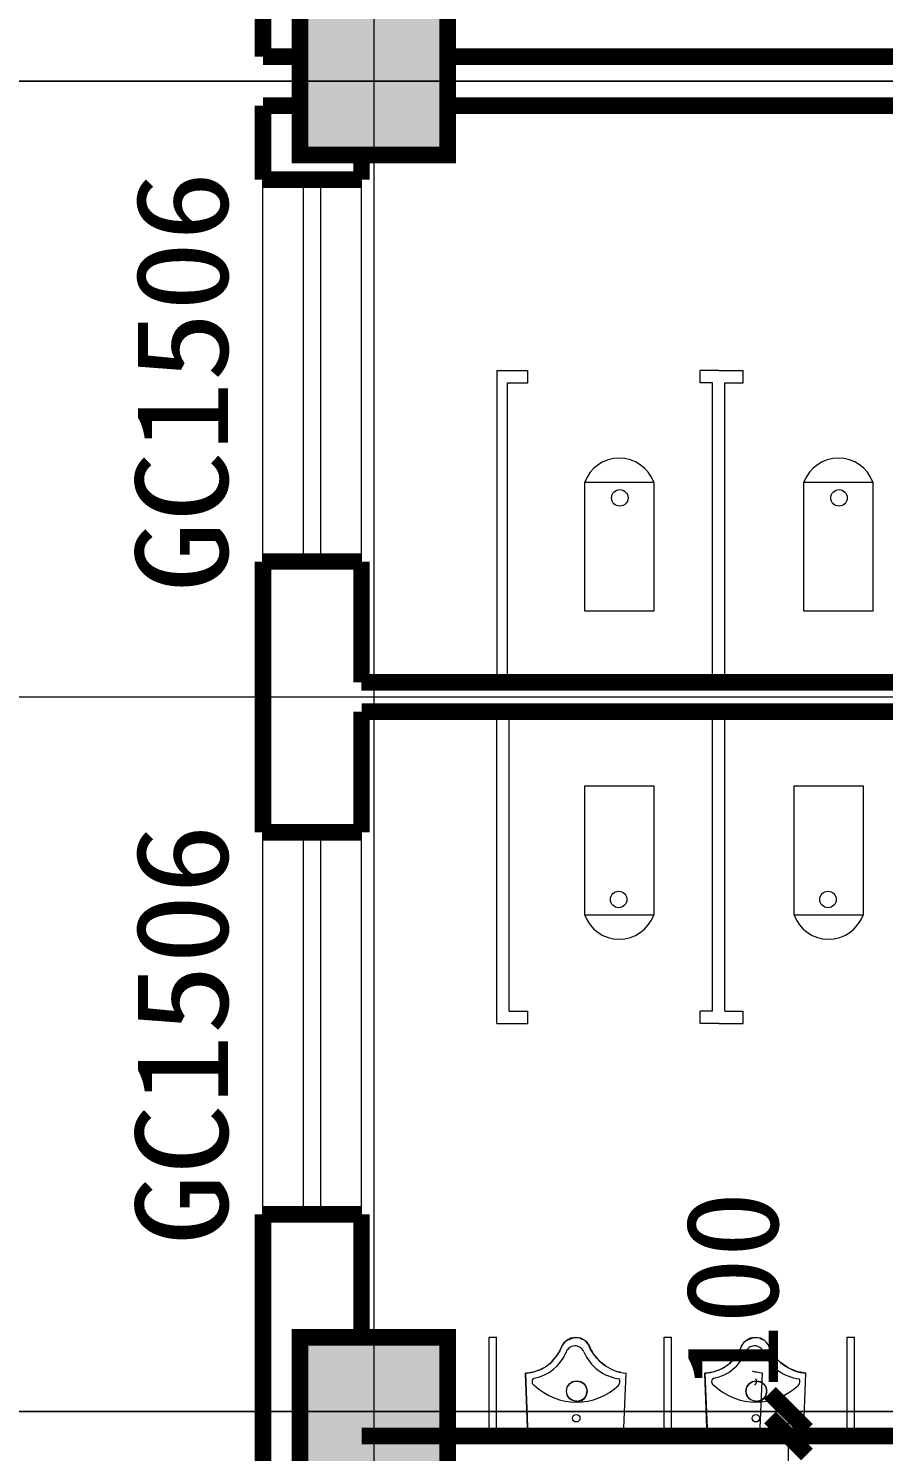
# Model space of a CAD drawing. Extents: x -307567 to 704339, y -10277 to 165507.
# Drawn here: x 124453 to 127924, y 110616 to 116393 of the extents above; entities that cross this region are included whole.
import ezdxf
from ezdxf.enums import TextEntityAlignment as Align

# ---------------------------------------------------------------- set-up
doc = ezdxf.new("R2010")
doc.units = 0
doc.header["$MEASUREMENT"] = 0
doc.layers.add('wode', color=250, linetype='CONTINUOUS', lineweight=0)
doc.styles.get("Standard").update_dxf_attribs({"font": 'txt', "height": 3})

msp = doc.modelspace()

# ---------------------------------------------------------------- linework, layer by layer
at = {"layer": 'wode', "color": 0}
for p, q in [((125855.09701, 147245.49632), (125855.09701, 95169.51457)), ((195197.62623, 116179.36853), (118974.00627, 116179.36853)), ((123147.84326, 116179.36853), (133413.04697, 116179.36853)), ((125405.10264, 114229.3929), (125405.10264, 115779.37048)), ((125568.24757, 115786.74038), (125568.24757, 114236.75365)), ((125638.22961, 115786.74038), (125638.22961, 114236.75365)), ((125805.07322, 114229.3929), (125805.07322, 115779.37048)), ((126355.07856, 115004.37711), (126480.06479, 115004.37711)), ((126355.07856, 115004.37711), (126355.07856, 113739.37217)), ((126480.06479, 114954.38079), (126480.06479, 115004.37711)), ((127255.06731, 115004.37711), (127180.06824, 115004.37711)), ((127180.06824, 114954.38079), (127180.06824, 115004.37711)), ((127255.06731, 115004.37711), (127355.07826, 115004.37711)), ((127355.07826, 114954.38079), (127355.07826, 115004.37711)), ((126397.08243, 114954.37163), (126480.06479, 114954.38079)), ((126397.08243, 113739.37217), (126397.08243, 114954.38079)), ((127230.05541, 114954.37163), (127180.06824, 114954.38079)), ((127230.05541, 113739.38133), (127230.05541, 114954.38079)), ((127280.0792, 113739.38133), (127280.0792, 114954.38079)), ((127280.0792, 114954.38079), (127355.07826, 114954.38079)), ((126711.25086, 114027.25615), (126711.25086, 114551.15097)), ((126711.25086, 114551.15097), (126991.25224, 114551.15097)), ((126711.25086, 114027.25615), (126711.25086, 114551.15097)), ((126711.25086, 114551.15097), (126991.25224, 114551.15097)), ((126991.25224, 114551.15097), (126991.25224, 114027.25615)), ((126991.25224, 114551.15097), (126991.25224, 114027.25615)), ((127601.24218, 114027.25615), (127601.24218, 114551.15097)), ((127601.24218, 114551.15097), (127881.24356, 114551.15097)), ((127601.24218, 114027.25615), (127601.24218, 114551.15097)), ((127601.24218, 114551.15097), (127881.24356, 114551.15097)), ((127881.24356, 114551.15097), (127881.24356, 114027.25615)), ((127881.24356, 114551.15097), (127881.24356, 114027.25615)), ((126991.25224, 114027.25615), (126711.25086, 114027.25615)), ((126991.25224, 114027.25615), (126711.25086, 114027.25615)), ((127881.24356, 114027.25615), (127601.24218, 114027.25615)), ((127881.24356, 114027.25615), (127601.24218, 114027.25615)), ((123147.84326, 113679.39673), (133454.9776, 113679.39673)), ((126355.07856, 112354.40719), (126355.07856, 113619.39381)), ((126404.07697, 112404.41266), (126404.07697, 113619.39381)), ((127230.05541, 112404.41266), (127230.05541, 113619.39381)), ((127280.0792, 112404.41266), (127280.0792, 113619.39381)), ((126711.28748, 113318.08838), (126991.28886, 113318.08838)), ((126711.28748, 112794.19356), (126711.28748, 113318.08838)), ((126711.28748, 113318.08838), (126991.28886, 113318.08838)), ((126711.28748, 112794.19356), (126711.28748, 113318.08838)), ((126991.28886, 113318.08838), (126991.28886, 112794.19356)), ((126991.28886, 113318.08838), (126991.28886, 112794.19356)), ((127561.25244, 113318.08838), (127841.25383, 113318.08838)), ((127561.25244, 112794.19356), (127561.25244, 113318.08838)), ((127561.25244, 113318.08838), (127841.25383, 113318.08838)), ((127561.25244, 112794.19356), (127561.25244, 113318.08838)), ((127841.25383, 113318.08838), (127841.25383, 112794.19356)), ((127841.25383, 113318.08838), (127841.25383, 112794.19356)), ((125405.10264, 111579.42298), (125405.10264, 113129.40055)), ((125568.24757, 113129.41886), (125568.24757, 111579.44129)), ((125638.22961, 113129.41886), (125638.22961, 111579.44129)), ((125805.07322, 111579.42298), (125805.07322, 113129.40055)), ((126991.28886, 112794.19356), (126711.28748, 112794.19356)), ((126991.28886, 112794.19356), (126711.28748, 112794.19356)), ((127841.25383, 112794.19356), (127561.25244, 112794.19356)), ((127841.25383, 112794.19356), (127561.25244, 112794.19356)), ((126404.07697, 112404.41266), (126480.06479, 112404.41266)), ((126480.06479, 112354.41634), (126480.06479, 112404.41266)), ((127230.05541, 112404.41266), (127180.06824, 112404.41266)), ((127180.06824, 112354.41634), (127180.06824, 112404.41266)), ((127280.0792, 112404.41266), (127355.07826, 112404.41266)), ((127355.07826, 112354.41634), (127355.07826, 112404.41266)), ((126355.07856, 112354.40719), (126480.06479, 112354.41634)), ((127255.06731, 112354.41634), (127180.06824, 112354.41634)), ((127255.06731, 112354.41634), (127355.07826, 112354.41634)), ((126323.07212, 110679.44338), (126323.07212, 111080.43935)), ((126323.07212, 111080.43935), (126353.06442, 111080.43935)), ((126353.06442, 110679.44338), (126353.06442, 111080.43935)), ((126614.09631, 111034.84665), (126610.47087, 111025.05063)), ((126614.09631, 111034.84665), (126610.47087, 111025.05063)), ((126617.68514, 111043.58068), (126614.09631, 111034.84665)), ((126617.68514, 111043.58068), (126614.09631, 111034.84665)), ((126622.2261, 111052.26892), (126617.68514, 111043.58068)), ((126622.2261, 111052.26892), (126617.68514, 111043.58068)), ((126626.76705, 111057.70709), (126622.2261, 111052.26892)), ((126626.76705, 111057.70709), (126622.2261, 111052.26892)), ((126633.13904, 111063.15441), (126626.76705, 111057.70709)), ((126633.13904, 111063.15441), (126626.76705, 111057.70709)), ((126640.42655, 111066.44111), (126633.13904, 111063.15441)), ((126640.42655, 111066.44111), (126633.13904, 111063.15441)), ((126653.13391, 111072.98705), (126640.42655, 111066.44111)), ((126653.13391, 111072.98705), (126640.42655, 111066.44111)), ((126663.09473, 111076.23713), (126653.13391, 111072.98705)), ((126663.09473, 111076.23713), (126653.13391, 111072.98705)), ((126675.76547, 111077.33575), (126663.09473, 111076.23713)), ((126675.76547, 111077.33575), (126663.09473, 111076.23713)), ((126674.26402, 111078.43437), (126676.27815, 111080.43935)), ((126674.26402, 111078.43437), (126676.27815, 111080.43935)), ((126684.92062, 111077.33575), (126675.76547, 111077.33575)), ((126684.92062, 111077.33575), (126675.76547, 111077.33575)), ((126693.05041, 111076.23713), (126684.92062, 111077.33575)), ((126693.05041, 111076.23713), (126684.92062, 111077.33575)), ((126698.50688, 111072.98705), (126693.05041, 111076.23713)), ((126698.50688, 111072.98705), (126693.05041, 111076.23713)), ((126705.75777, 111069.69119), (126698.50688, 111072.98705)), ((126705.75777, 111069.69119), (126698.50688, 111072.98705)), ((126712.12976, 111066.44111), (126705.75777, 111069.69119)), ((126712.12976, 111066.44111), (126705.75777, 111069.69119)), ((126718.46513, 111061.00294), (126712.12976, 111066.44111)), ((126718.46513, 111061.00294), (126712.12976, 111066.44111)), ((126725.71601, 111052.26892), (126718.46513, 111061.00294)), ((126725.71601, 111052.26892), (126718.46513, 111061.00294)), ((126729.37808, 111043.58068), (126725.71601, 111052.26892)), ((126729.37808, 111043.58068), (126725.71601, 111052.26892)), ((126733.91904, 111033.74803), (126729.37808, 111043.58068)), ((126733.91904, 111033.74803), (126729.37808, 111043.58068)), ((126737.54448, 111026.14925), (126733.91904, 111033.74803)), ((126737.54448, 111026.14925), (126733.91904, 111033.74803)), ((127034.06177, 110679.44338), (127034.06177, 111080.43935)), ((127034.06177, 111080.43935), (127064.09069, 111080.43935)), ((127064.09069, 110679.44338), (127064.09069, 111080.43935)), ((127342.95683, 111034.84665), (127339.33139, 111025.05063)), ((127342.95683, 111034.84665), (127339.33139, 111025.05063)), ((127346.58228, 111043.58068), (127342.95683, 111034.84665)), ((127346.58228, 111043.58068), (127342.95683, 111034.84665)), ((127351.08661, 111052.26892), (127346.58228, 111043.58068)), ((127351.08661, 111052.26892), (127346.58228, 111043.58068)), ((127355.66419, 111057.70709), (127351.08661, 111052.26892)), ((127355.66419, 111057.70709), (127351.08661, 111052.26892)), ((127361.99956, 111063.15441), (127355.66419, 111057.70709)), ((127361.99956, 111063.15441), (127355.66419, 111057.70709)), ((127369.28707, 111066.44111), (127361.99956, 111063.15441)), ((127369.28707, 111066.44111), (127361.99956, 111063.15441)), ((127381.99443, 111072.98705), (127369.28707, 111066.44111)), ((127381.99443, 111072.98705), (127369.28707, 111066.44111)), ((127391.95524, 111076.23713), (127381.99443, 111072.98705)), ((127391.95524, 111076.23713), (127381.99443, 111072.98705)), ((127404.6626, 111077.33575), (127391.95524, 111076.23713)), ((127404.6626, 111077.33575), (127391.95524, 111076.23713)), ((127403.16116, 111078.43437), (127405.13867, 111080.43935)), ((127403.16116, 111078.43437), (127405.13867, 111080.43935)), ((127413.78114, 111077.33575), (127404.6626, 111077.33575)), ((127413.78114, 111077.33575), (127404.6626, 111077.33575)), ((127421.91092, 111076.23713), (127413.78114, 111077.33575)), ((127421.91092, 111076.23713), (127413.78114, 111077.33575)), ((127427.3674, 111072.98705), (127421.91092, 111076.23713)), ((127427.3674, 111072.98705), (127421.91092, 111076.23713)), ((127434.61828, 111069.69119), (127427.3674, 111072.98705)), ((127434.61828, 111069.69119), (127427.3674, 111072.98705)), ((127440.99027, 111066.44111), (127434.61828, 111069.69119)), ((127440.99027, 111066.44111), (127434.61828, 111069.69119)), ((127447.36227, 111061.00294), (127440.99027, 111066.44111)), ((127447.36227, 111061.00294), (127440.99027, 111066.44111)), ((127454.61315, 111052.26892), (127447.36227, 111061.00294)), ((127454.61315, 111052.26892), (127447.36227, 111061.00294)), ((127458.23859, 111043.58068), (127454.61315, 111052.26892)), ((127458.23859, 111043.58068), (127454.61315, 111052.26892)), ((127462.77955, 111033.74803), (127458.23859, 111043.58068)), ((127462.77955, 111033.74803), (127458.23859, 111043.58068)), ((127466.405, 111026.14925), (127462.77955, 111033.74803)), ((127466.405, 111026.14925), (127462.77955, 111033.74803)), ((127776.06909, 110679.44338), (127776.06909, 111080.43935)), ((127776.06909, 111080.43935), (127806.06139, 111080.43935)), ((127806.06139, 110679.44338), (127806.06139, 111080.43935)), ((126585.01953, 110991.25894), (126569.60224, 110972.7289)), ((126585.01953, 110991.25894), (126569.60224, 110972.7289)), ((126590.476, 110996.69711), (126585.01953, 110991.25894)), ((126590.476, 110996.69711), (126585.01953, 110991.25894)), ((126595.93248, 111003.23389), (126590.476, 110996.69711)), ((126595.93248, 111003.23389), (126590.476, 110996.69711)), ((126600.47344, 111009.77983), (126595.93248, 111003.23389)), ((126600.47344, 111009.77983), (126595.93248, 111003.23389)), ((126605.0144, 111017.41523), (126600.47344, 111009.77983)), ((126605.0144, 111017.41523), (126600.47344, 111009.77983)), ((126610.47087, 111025.05063), (126605.0144, 111017.41523)), ((126610.47087, 111025.05063), (126605.0144, 111017.41523)), ((126743.91647, 111017.41523), (126737.54448, 111026.14925)), ((126743.91647, 111017.41523), (126737.54448, 111026.14925)), ((126754.7928, 111002.1902), (126743.91647, 111017.41523)), ((126754.7928, 111002.1902), (126743.91647, 111017.41523)), ((126762.04368, 110993.44702), (126754.7928, 111002.1902)), ((126762.04368, 110993.44702), (126754.7928, 111002.1902)), ((126769.33119, 110985.80247), (126762.04368, 110993.44702)), ((126769.33119, 110985.80247), (126762.04368, 110993.44702)), ((126777.49759, 110978.22199), (126769.33119, 110985.80247)), ((126777.49759, 110978.22199), (126769.33119, 110985.80247)), ((126794.74591, 110965.13927), (126777.49759, 110978.22199)), ((126794.74591, 110965.13927), (126777.49759, 110978.22199)), ((127313.88005, 110991.25894), (127298.46276, 110972.7289)), ((127313.88005, 110991.25894), (127298.46276, 110972.7289)), ((127319.33652, 110996.69711), (127313.88005, 110991.25894)), ((127319.33652, 110996.69711), (127313.88005, 110991.25894)), ((127324.793, 111003.23389), (127319.33652, 110996.69711)), ((127324.793, 111003.23389), (127319.33652, 110996.69711)), ((127329.33396, 111009.77983), (127324.793, 111003.23389)), ((127329.33396, 111009.77983), (127324.793, 111003.23389)), ((127333.87491, 111017.41523), (127329.33396, 111009.77983)), ((127333.87491, 111017.41523), (127329.33396, 111009.77983)), ((127339.33139, 111025.05063), (127333.87491, 111017.41523)), ((127339.33139, 111025.05063), (127333.87491, 111017.41523)), ((127472.77699, 111017.41523), (127466.405, 111026.14925)), ((127472.77699, 111017.41523), (127466.405, 111026.14925)), ((127483.68994, 111002.1902), (127472.77699, 111017.41523)), ((127483.68994, 111002.1902), (127472.77699, 111017.41523)), ((127490.9042, 110993.44702), (127483.68994, 111002.1902)), ((127490.9042, 110993.44702), (127483.68994, 111002.1902)), ((127498.19171, 110985.80247), (127490.9042, 110993.44702)), ((127498.19171, 110985.80247), (127490.9042, 110993.44702)), ((127506.35811, 110978.22199), (127498.19171, 110985.80247)), ((127506.35811, 110978.22199), (127498.19171, 110985.80247)), ((127523.60643, 110965.13927), (127506.35811, 110978.22199)), ((127523.60643, 110965.13927), (127506.35811, 110978.22199)), ((126476.98865, 110934.62513), (126470.28708, 110934.44202)), ((126476.98865, 110934.62513), (126470.28708, 110934.44202)), ((126470.28708, 110934.44202), (126480.28451, 110679.44338)), ((126480.02817, 110677.89616), (126470.28708, 110934.44202)), ((126470.28708, 110934.44202), (126480.28451, 110679.44338)), ((126480.02817, 110677.89616), (126470.28708, 110934.44202)), ((126492.40594, 110936.78575), (126476.98865, 110934.62513)), ((126492.40594, 110936.78575), (126476.98865, 110934.62513)), ((126502.40337, 110938.97383), (126492.40594, 110936.78575)), ((126502.40337, 110938.97383), (126492.40594, 110936.78575)), ((126514.23184, 110942.21475), (126502.40337, 110938.97383)), ((126514.23184, 110942.21475), (126502.40337, 110938.97383)), ((126521.4461, 110945.51977), (126514.23184, 110942.21475)), ((126521.4461, 110945.51977), (126514.23184, 110942.21475)), ((126536.90001, 110950.95793), (126521.4461, 110945.51977)), ((126536.90001, 110950.95793), (126521.4461, 110945.51977)), ((126544.18752, 110955.29748), (126536.90001, 110950.95793)), ((126544.18752, 110955.29748), (126536.90001, 110950.95793)), ((126549.64399, 110957.50387), (126544.18752, 110955.29748)), ((126549.64399, 110957.50387), (126544.18752, 110955.29748)), ((126556.85826, 110962.94203), (126549.64399, 110957.50387)), ((126556.85826, 110962.94203), (126549.64399, 110957.50387)), ((126562.31473, 110968.38935), (126556.85826, 110962.94203)), ((126562.31473, 110968.38935), (126556.85826, 110962.94203)), ((126569.60224, 110972.7289), (126562.31473, 110968.38935)), ((126569.60224, 110972.7289), (126562.31473, 110968.38935)), ((126857.07423, 110937.87521), (126848.87121, 110938.97383)), ((126857.07423, 110937.87521), (126848.87121, 110938.97383)), ((126869.15904, 110679.44338), (126879.15648, 110934.44202)), ((126869.15904, 110679.44338), (126879.15648, 110934.44202)), ((127205.84917, 110934.62513), (127199.14759, 110934.44202)), ((127205.84917, 110934.62513), (127199.14759, 110934.44202)), ((127199.14759, 110934.44202), (127209.14503, 110679.44338)), ((127208.88868, 110677.89616), (127199.14759, 110934.44202)), ((127199.14759, 110934.44202), (127209.14503, 110679.44338)), ((127208.88868, 110677.89616), (127199.14759, 110934.44202)), ((127221.30308, 110936.78575), (127205.84917, 110934.62513)), ((127221.30308, 110936.78575), (127205.84917, 110934.62513)), ((127231.26389, 110938.97383), (127221.30308, 110936.78575)), ((127231.26389, 110938.97383), (127221.30308, 110936.78575)), ((127243.09236, 110942.21475), (127231.26389, 110938.97383)), ((127243.09236, 110942.21475), (127231.26389, 110938.97383)), ((127250.30662, 110945.51977), (127243.09236, 110942.21475)), ((127250.30662, 110945.51977), (127243.09236, 110942.21475)), ((127265.76053, 110950.95793), (127250.30662, 110945.51977)), ((127265.76053, 110950.95793), (127250.30662, 110945.51977)), ((127273.04804, 110955.29748), (127265.76053, 110950.95793)), ((127273.04804, 110955.29748), (127265.76053, 110950.95793)), ((127278.50451, 110957.50387), (127273.04804, 110955.29748)), ((127278.50451, 110957.50387), (127273.04804, 110955.29748)), ((127285.7554, 110962.94203), (127278.50451, 110957.50387)), ((127285.7554, 110962.94203), (127278.50451, 110957.50387)), ((127291.17525, 110968.38935), (127285.7554, 110962.94203)), ((127291.17525, 110968.38935), (127285.7554, 110962.94203)), ((127298.46276, 110972.7289), (127291.17525, 110968.38935)), ((127298.46276, 110972.7289), (127291.17525, 110968.38935)), ((127403.01468, 110938.97383), (127393.01724, 110942.21475)), ((127403.01468, 110938.97383), (127393.01724, 110942.21475)), ((127411.18108, 110937.87521), (127403.01468, 110938.97383)), ((127411.18108, 110937.87521), (127403.01468, 110938.97383)), ((127422.09403, 110935.72375), (127411.18108, 110937.87521)), ((127422.09403, 110935.72375), (127411.18108, 110937.87521)), ((127432.27456, 110934.44202), (127422.09403, 110935.72375)), ((127422.09403, 110935.72375), (127422.09403, 110935.72375)), ((127432.27456, 110934.44202), (127422.09403, 110935.72375)), ((127422.09403, 110935.72375), (127422.09403, 110935.72375)), ((127422.27713, 110679.44338), (127432.27456, 110934.44202)), ((127422.27713, 110679.44338), (127432.27456, 110934.44202)), ((127532.68835, 110958.60249), (127523.60643, 110965.13927)), ((127532.68835, 110958.60249), (127523.60643, 110965.13927)), ((127542.68578, 110953.14601), (127532.68835, 110958.60249)), ((127542.68578, 110953.14601), (127532.68835, 110958.60249)), ((127551.73108, 110948.76069), (127542.68578, 110953.14601)), ((127551.73108, 110948.76069), (127542.68578, 110953.14601)), ((127569.89491, 110942.21475), (127551.73108, 110948.76069)), ((127569.89491, 110942.21475), (127551.73108, 110948.76069)), ((127579.89235, 110938.97383), (127569.89491, 110942.21475)), ((127579.89235, 110938.97383), (127569.89491, 110942.21475)), ((127588.05875, 110937.87521), (127579.89235, 110938.97383)), ((127588.05875, 110937.87521), (127579.89235, 110938.97383)), ((127598.9717, 110935.72375), (127588.05875, 110937.87521)), ((127598.9717, 110935.72375), (127588.05875, 110937.87521)), ((127609.15224, 110934.44202), (127598.9717, 110935.72375)), ((127598.9717, 110935.72375), (127598.9717, 110935.72375)), ((127609.15224, 110934.44202), (127598.9717, 110935.72375)), ((127598.9717, 110935.72375), (127598.9717, 110935.72375)), ((127599.1548, 110679.44338), (127609.15224, 110934.44202)), ((127599.1548, 110679.44338), (127609.15224, 110934.44202)), ((126636.76449, 110860.53243), (126638.59552, 110869.26645)), ((126636.76449, 110860.53243), (126638.59552, 110869.26645)), ((126638.59552, 110851.83503), (126636.76449, 110860.53243)), ((126638.59552, 110851.83503), (126636.76449, 110860.53243)), ((126638.59552, 110869.26645), (126640.42655, 110877.96385)), ((126638.59552, 110869.26645), (126640.42655, 110877.96385)), ((126640.42655, 110877.96385), (126646.76192, 110885.59925)), ((126640.42655, 110877.96385), (126646.76192, 110885.59925)), ((126646.76192, 110885.59925), (126651.26626, 110892.14519)), ((126646.76192, 110885.59925), (126651.26626, 110892.14519)), ((126651.26626, 110892.14519), (126658.55377, 110896.47558)), ((126651.26626, 110892.14519), (126658.55377, 110896.47558)), ((126658.55377, 110896.47558), (126664.01024, 110900.83344)), ((126658.55377, 110896.47558), (126664.01024, 110900.83344)), ((126664.01024, 110900.83344), (126672.17664, 110901.93206)), ((126664.01024, 110900.83344), (126672.17664, 110901.93206)), ((126672.17664, 110901.93206), (126682.13746, 110901.93206)), ((126672.17664, 110901.93206), (126682.13746, 110901.93206)), ((126682.13746, 110901.93206), (126686.71504, 110900.83344)), ((126682.13746, 110901.93206), (126686.71504, 110900.83344)), ((126686.71504, 110900.83344), (126693.96592, 110898.68197)), ((126686.71504, 110900.83344), (126693.96592, 110898.68197)), ((126693.96592, 110898.68197), (126702.13232, 110895.39527)), ((126693.96592, 110898.68197), (126702.13232, 110895.39527)), ((126702.13232, 110895.39527), (126707.5888, 110891.03742)), ((126702.13232, 110895.39527), (126707.5888, 110891.03742)), ((126707.5888, 110891.03742), (126713.04527, 110884.50063)), ((126707.5888, 110891.03742), (126713.04527, 110884.50063)), ((126713.04527, 110884.50063), (126717.54961, 110876.85607)), ((126713.04527, 110884.50063), (126717.54961, 110876.85607)), ((126717.54961, 110876.85607), (126719.41726, 110868.16783)), ((126717.54961, 110876.85607), (126719.41726, 110868.16783)), ((126720.29616, 110860.53243), (126717.54961, 110850.73641)), ((126720.29616, 110860.53243), (126717.54961, 110850.73641)), ((126719.41726, 110868.16783), (126720.29616, 110860.53243)), ((126719.41726, 110868.16783), (126720.29616, 110860.53243)), ((127365.62501, 110860.53243), (127367.45604, 110869.26645)), ((127365.62501, 110860.53243), (127367.45604, 110869.26645)), ((127367.45604, 110851.83503), (127365.62501, 110860.53243)), ((127367.45604, 110851.83503), (127365.62501, 110860.53243)), ((127367.45604, 110869.26645), (127369.28707, 110877.96385)), ((127367.45604, 110869.26645), (127369.28707, 110877.96385)), ((127369.28707, 110877.96385), (127375.62244, 110885.59925)), ((127369.28707, 110877.96385), (127375.62244, 110885.59925)), ((127375.62244, 110885.59925), (127380.1634, 110892.14519)), ((127375.62244, 110885.59925), (127380.1634, 110892.14519)), ((127380.1634, 110892.14519), (127387.41428, 110896.47558)), ((127380.1634, 110892.14519), (127387.41428, 110896.47558)), ((127387.41428, 110896.47558), (127392.87076, 110900.83344)), ((127387.41428, 110896.47558), (127392.87076, 110900.83344)), ((127392.87076, 110900.83344), (127401.03716, 110901.93206)), ((127392.87076, 110900.83344), (127401.03716, 110901.93206)), ((127401.03716, 110901.93206), (127411.03459, 110901.93206)), ((127401.03716, 110901.93206), (127411.03459, 110901.93206)), ((127411.03459, 110901.93206), (127415.57555, 110900.83344)), ((127411.03459, 110901.93206), (127415.57555, 110900.83344)), ((127415.57555, 110900.83344), (127422.86306, 110898.68197)), ((127415.57555, 110900.83344), (127422.86306, 110898.68197)), ((127422.86306, 110898.68197), (127430.99284, 110895.39527)), ((127422.86306, 110898.68197), (127430.99284, 110895.39527)), ((127430.99284, 110895.39527), (127436.44932, 110891.03742)), ((127430.99284, 110895.39527), (127436.44932, 110891.03742)), ((127436.44932, 110891.03742), (127441.90579, 110884.50063)), ((127436.44932, 110891.03742), (127441.90579, 110884.50063)), ((127441.90579, 110884.50063), (127446.41013, 110876.85607)), ((127441.90579, 110884.50063), (127446.41013, 110876.85607)), ((127446.41013, 110876.85607), (127448.27778, 110868.16783)), ((127446.41013, 110876.85607), (127448.27778, 110868.16783)), ((127449.1933, 110860.53243), (127446.41013, 110850.73641)), ((127449.1933, 110860.53243), (127446.41013, 110850.73641)), ((127448.27778, 110868.16783), (127449.1933, 110860.53243)), ((127448.27778, 110868.16783), (127449.1933, 110860.53243)), ((126641.30545, 110844.19962), (126638.59552, 110851.83503)), ((126641.30545, 110844.19962), (126638.59552, 110851.83503)), ((126646.76192, 110835.47476), (126641.30545, 110844.19962)), ((126646.76192, 110835.47476), (126641.30545, 110844.19962)), ((126651.26626, 110830.01828), (126646.76192, 110835.47476)), ((126651.26626, 110830.01828), (126646.76192, 110835.47476)), ((126656.72273, 110825.67874), (126651.26626, 110830.01828)), ((126656.72273, 110825.67874), (126651.26626, 110830.01828)), ((126664.01024, 110823.4815), (126656.72273, 110825.67874)), ((126664.01024, 110823.4815), (126656.72273, 110825.67874)), ((126669.46672, 110820.24057), (126664.01024, 110823.4815)), ((126669.46672, 110820.24057), (126664.01024, 110823.4815)), ((126677.63312, 110820.24057), (126669.46672, 110820.24057)), ((126677.63312, 110820.24057), (126669.46672, 110820.24057)), ((126682.13746, 110819.14195), (126677.63312, 110820.24057)), ((126682.13746, 110819.14195), (126677.63312, 110820.24057)), ((126683.96849, 110820.24057), (126682.13746, 110819.14195)), ((126683.96849, 110820.24057), (126682.13746, 110819.14195)), ((126687.59393, 110820.24057), (126683.96849, 110820.24057)), ((126687.59393, 110820.24057), (126683.96849, 110820.24057)), ((126689.42496, 110821.33004), (126687.59393, 110820.24057)), ((126689.42496, 110821.33004), (126687.59393, 110820.24057)), ((126693.96592, 110821.33004), (126689.42496, 110821.33004)), ((126693.96592, 110821.33004), (126689.42496, 110821.33004)), ((126699.4224, 110822.39203), (126693.96592, 110821.33004)), ((126699.4224, 110822.39203), (126693.96592, 110821.33004)), ((126702.13232, 110825.67874), (126699.4224, 110822.39203)), ((126702.13232, 110825.67874), (126699.4224, 110822.39203)), ((126706.67328, 110827.86682), (126702.13232, 110825.67874)), ((126706.67328, 110827.86682), (126702.13232, 110825.67874)), ((126711.21424, 110835.47476), (126706.67328, 110827.86682)), ((126711.21424, 110835.47476), (126706.67328, 110827.86682)), ((126715.71858, 110842.01154), (126711.21424, 110835.47476)), ((126715.71858, 110842.01154), (126711.21424, 110835.47476)), ((126717.54961, 110850.73641), (126715.71858, 110842.01154)), ((126717.54961, 110850.73641), (126715.71858, 110842.01154)), ((127370.16596, 110844.19962), (127367.45604, 110851.83503)), ((127370.16596, 110844.19962), (127367.45604, 110851.83503)), ((127375.62244, 110835.47476), (127370.16596, 110844.19962)), ((127375.62244, 110835.47476), (127370.16596, 110844.19962)), ((127380.1634, 110830.01828), (127375.62244, 110835.47476)), ((127380.1634, 110830.01828), (127375.62244, 110835.47476)), ((127385.58325, 110825.67874), (127380.1634, 110830.01828)), ((127385.58325, 110825.67874), (127380.1634, 110830.01828)), ((127392.87076, 110823.4815), (127385.58325, 110825.67874)), ((127392.87076, 110823.4815), (127385.58325, 110825.67874)), ((127398.32723, 110820.24057), (127392.87076, 110823.4815)), ((127398.32723, 110820.24057), (127392.87076, 110823.4815)), ((127406.49364, 110820.24057), (127398.32723, 110820.24057)), ((127406.49364, 110820.24057), (127398.32723, 110820.24057)), ((127411.03459, 110819.14195), (127406.49364, 110820.24057)), ((127411.03459, 110819.14195), (127406.49364, 110820.24057)), ((127412.86563, 110820.24057), (127411.03459, 110819.14195)), ((127412.86563, 110820.24057), (127411.03459, 110819.14195)), ((127416.49107, 110820.24057), (127412.86563, 110820.24057)), ((127416.49107, 110820.24057), (127412.86563, 110820.24057)), ((127418.28548, 110821.33004), (127416.49107, 110820.24057)), ((127418.28548, 110821.33004), (127416.49107, 110820.24057)), ((127422.86306, 110821.33004), (127418.28548, 110821.33004)), ((127422.86306, 110821.33004), (127418.28548, 110821.33004)), ((127428.28291, 110822.39203), (127422.86306, 110821.33004)), ((127428.28291, 110822.39203), (127422.86306, 110821.33004)), ((127430.99284, 110825.67874), (127428.28291, 110822.39203)), ((127430.99284, 110825.67874), (127428.28291, 110822.39203)), ((127435.5338, 110827.86682), (127430.99284, 110825.67874)), ((127435.5338, 110827.86682), (127430.99284, 110825.67874)), ((127440.07476, 110835.47476), (127435.5338, 110827.86682)), ((127440.07476, 110835.47476), (127435.5338, 110827.86682)), ((127444.61572, 110842.01154), (127440.07476, 110835.47476)), ((127444.61572, 110842.01154), (127440.07476, 110835.47476)), ((127446.41013, 110850.73641), (127444.61572, 110842.01154)), ((127446.41013, 110850.73641), (127444.61572, 110842.01154)), ((195197.62623, 110779.43603), (118974.00627, 110779.43603)), ((123147.84326, 110779.43603), (133413.04697, 110779.43603)), ((127003.19057, 110779.43603), (127519.6514, 110779.43603)), ((127538.18144, 110479.43978), (127538.18144, 110779.43603)), ((126871.57601, 110677.89616), (126480.02817, 110677.89616)), ((126871.57601, 110677.89616), (126480.02817, 110677.89616)), ((126870.29428, 110679.44338), (126480.28451, 110679.44338)), ((126870.29428, 110679.44338), (126480.28451, 110679.44338)), ((127003.19057, 110679.44338), (127519.6514, 110679.44338)), ((127600.43652, 110677.89616), (127208.88868, 110677.89616)), ((127600.43652, 110677.89616), (127208.88868, 110677.89616)), ((127599.1548, 110679.44338), (127209.14503, 110679.44338)), ((127599.1548, 110679.44338), (127209.14503, 110679.44338))]:
    msp.add_line(p, q, dxfattribs=at)
at = {"layer": 'wode', "color": 0, "const_width": 67.49915}
for points in [[(125405.10264, 116279.3154), (125405.10264, 117279.35173)], [(125555.10076, 116479.36478), (125555.10076, 115879.37228), (126155.09326, 115879.37228), (126155.09326, 116479.36478), (125555.10076, 116479.36478), (125555.10076, 115879.37228)], [(125555.10076, 116279.3154), (125405.10264, 116279.3154)], [(126155.09326, 116279.36118), (131455.01481, 116279.36118)], [(125555.10076, 116079.87026), (125405.10264, 116079.87026)], [(125405.10264, 116079.87026), (125405.10264, 115779.37048)], [(126155.09326, 116079.36673), (131455.01481, 116079.36673)], [(125805.07322, 115879.37228), (125805.07322, 115779.37048)], [(125805.07322, 115779.37048), (125405.10264, 115779.37048)], [(125405.10264, 113679.39673), (125405.10264, 114229.3929)], [(125805.07322, 114229.3929), (125405.10264, 114229.3929)], [(125805.07322, 113739.36302), (125805.07322, 114229.3929)], [(125804.78026, 113739.36302), (131454.72184, 113739.40879)], [(125405.10264, 113679.39673), (125405.10264, 113129.40055)], [(125805.07322, 113619.39381), (130005.02072, 113619.39381)], [(125805.07322, 113619.39381), (125805.07322, 113129.40055)], [(125805.07322, 113129.40055), (125405.10264, 113129.40055)], [(125405.10264, 110779.43603), (125405.10264, 111579.42298)], [(125805.07322, 111579.42298), (125405.10264, 111579.42298)], [(125805.07322, 111079.43228), (125805.07322, 111579.42298)], [(125555.10076, 111079.43228), (125555.10076, 110479.43978), (126155.09326, 110479.43978), (126155.09326, 111079.43228), (125555.10076, 111079.43228), (125555.10076, 110479.43978)], [(127463.18238, 110854.43509), (127613.18051, 110704.43697)], [(125405.10264, 110379.43798), (125405.10264, 110779.43603)], [(127463.18238, 110754.44244), (127613.18051, 110604.44432)], [(125805.07322, 110679.44338), (130005.02072, 110679.44338)]]:
    msp.add_lwpolyline(points, dxfattribs=at)
at = {"layer": 'wode', "color": 0}
for centre, radius in [((126853.55865, 114487.8522), 33.46833), ((126853.55865, 114487.8522), 33.46833), ((127743.54997, 114487.8522), 33.46833), ((127743.54997, 114487.8522), 33.46833), ((126848.94445, 112857.49233), 33.46833), ((126848.94445, 112857.49233), 33.46833), ((127698.94603, 112857.49233), 33.46833), ((127698.94603, 112857.49233), 33.46833), ((126679.06132, 110861.62189), 41.73385), ((126679.06132, 110861.62189), 41.73385), ((127407.92184, 110861.62189), 41.73385), ((127407.92184, 110861.62189), 41.73385), ((126676.9007, 110751.40293), 14.99981), ((126676.9007, 110751.40293), 14.99981), ((127405.76122, 110751.40293), 14.99981), ((127405.76122, 110751.40293), 14.99981)]:
    msp.add_circle(centre, radius, dxfattribs=at)
for centre, radius, start, end in [((126851.25155, 114500.76097), 148.79067, 19.795481279, 160.204518008), ((126851.25155, 114500.76097), 148.79067, 19.795481279, 160.204518008), ((127741.24287, 114500.76097), 148.79067, 19.795481279, 160.204518008), ((127741.24287, 114500.76097), 148.79067, 19.795481279, 160.204518008), ((126851.28817, 112844.58355), 148.79067, 199.79549201, 340.204538276), ((126851.28817, 112844.58355), 148.79067, 199.79549201, 340.204538276), ((127701.25313, 112844.58355), 148.79067, 199.79549201, 340.204538276), ((127701.25313, 112844.58355), 148.79067, 199.79549201, 340.204538276), ((126674.70347, 111016.1152), 63.31913, 14.746081763, 165.253926107), ((126674.70347, 111016.1152), 63.31913, 14.746081763, 165.253926107), ((126671.9203, 111006.77694), 38.5862, 22.775133767, 161.377949437), ((126671.9203, 111006.77694), 38.5862, 22.775133767, 161.377949437), ((127403.56398, 111016.1152), 63.31913, 14.746081763, 165.253926107), ((127403.56398, 111016.1152), 63.31913, 14.746081763, 165.253926107), ((127400.78082, 111006.77694), 38.5862, 22.775133767, 161.377949437), ((127400.78082, 111006.77694), 38.5862, 22.775133767, 161.377949437), ((126460.47275, 111102.49412), 168.34569, 273.336189247, 335.330728326), ((126460.47275, 111102.49412), 168.34569, 273.336189247, 335.330728326), ((126474.38859, 111085.11763), 173.972, 280.567665278, 337.703134397), ((126474.38859, 111085.11763), 173.972, 280.567665278, 337.703134397), ((126873.44366, 111089.7593), 179.31373, 202.29649916, 263.797095964), ((126873.44366, 111089.7593), 179.31373, 202.29649916, 263.797095964), ((126893.84135, 111109.87318), 175.95935, 206.182806031, 265.579444646), ((126893.84135, 111109.87318), 175.95935, 206.182806031, 265.579444646), ((127189.36988, 111102.49412), 168.34569, 273.336189247, 335.330728326), ((127189.36988, 111102.49412), 168.34569, 273.336189247, 335.330728326), ((127203.24911, 111085.11763), 173.972, 280.567665278, 337.703134397), ((127203.24911, 111085.11763), 173.972, 280.567665278, 337.703134397), ((127602.30418, 111089.7593), 179.31373, 202.29649916, 263.797095964), ((127602.30418, 111089.7593), 179.31373, 202.29649916, 263.797095964), ((127622.70187, 111109.87318), 175.95935, 206.182806031, 265.579444646), ((127622.70187, 111109.87318), 175.95935, 206.182806031, 265.579444646), ((126513.68253, 110899.66158), 16.21205, 117.120700281, 242.879309737), ((126513.68253, 110899.66158), 16.21205, 117.120700281, 242.879309737), ((126677.9627, 111067.07281), 250.09003, 226.650610555, 313.362130302), ((126677.9627, 111067.07281), 250.09003, 226.650610555, 313.362130302), ((126831.62289, 110901.37359), 22.66645, 314.56710689, 26.476769231), ((126831.62289, 110901.37359), 22.66645, 314.56710689, 26.476769231), ((127242.54305, 110899.66158), 16.21205, 117.120700281, 242.879309737), ((127242.54305, 110899.66158), 16.21205, 117.120700281, 242.879309737), ((127406.82322, 111067.07281), 250.09003, 226.650610555, 313.362130302), ((127406.82322, 111067.07281), 250.09003, 226.650610555, 313.362130302), ((127385.76636, 110901.37359), 22.66645, 314.56710689, 26.476769231), ((127385.76636, 110901.37359), 22.66645, 314.56710689, 26.476769231), ((127562.64403, 110901.37359), 22.66645, 314.56710689, 26.476769231), ((127562.64403, 110901.37359), 22.66645, 314.56710689, 26.476769231)]:
    msp.add_arc(centre, radius, start, end, dxfattribs=at)
for points in [[(125555.10076, 116479.36478), (126155.09326, 116479.36478), (125555.10076, 115879.37228), (126155.09326, 115879.37228)], [(125555.10076, 111079.43228), (126155.09326, 111079.43228), (125555.10076, 110479.43978), (126155.09326, 110479.43978)]]:
    msp.add_solid(points, dxfattribs=at)

# ---------------------------------------------------------------- texts
for s, width, p, p2 in [('GC1506', 0.882583, (125262.61174, 114104.38836), (125262.61174, 115814.37065)), ('GC1506', 0.882578, (125262.61174, 111454.42759), (125262.61174, 113164.40072)), ('100', 1.079993, (127496.17757, 110863.43461), (127496.17757, 111673.41899))]:
    msp.add_text(s, height=374.995313, rotation=90, dxfattribs=dict(at, width=width)).set_placement(p, p2, align=Align.FIT)

doc.saveas('drawing.dxf')
